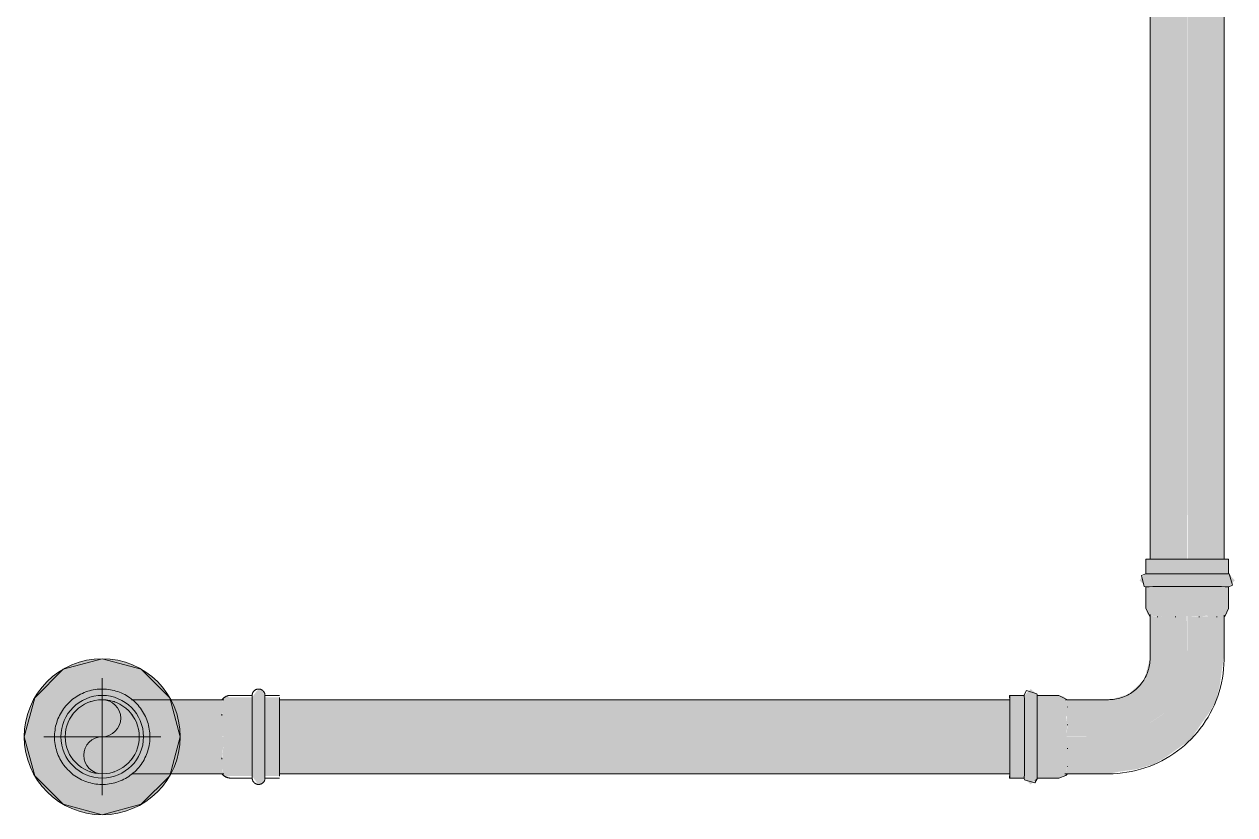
# Model space of a CAD drawing. Header units: inches. Extents: x -3679 to 241, y -496 to 1784.
# Drawn here: x -3222 to -3190.96, y 1093.74 to 1114.01 of the extents above; entities that cross this region are included whole.
import ezdxf

# ---------------------------------------------------------------- set-up
doc = ezdxf.new("R2010")
doc.units = ezdxf.units.IN
doc.header["$MEASUREMENT"] = 0
for name, color, linetype, lineweight in [('A-ANNO-NOTE', 250, 'Continuous', 9), ('P-PIPE', 1, 'Continuous', 9), ('P-PIPE-CNTR', 1, 'Continuous', 9)]:
    doc.layers.add(name, color=color, linetype=linetype, lineweight=lineweight)

# ---------------------------------------------------------------- blocks, each defined once
blk = doc.blocks.new('Victaulic-VicPress316-Elbow 90-45deg Style P568_P571 - Standard-V25-LOWER PARKING')
at = {"layer": 'P-PIPE'}
for points in [[(-3218.941, 1095.743), (-3218.777, 1095.743), (-3218.8, 1095.982), (-3218.87, 1096.213), (-3219.172, 1096.631), (-3219.367, 1096.79), (-3219.672, 1096.913), (-3220, 1096.966), (-3220.341, 1096.908), (-3220.672, 1096.758), (-3220.857, 1096.593), (-3221.13, 1096.213), (-3221.141, 1095.743), (-3221.059, 1095.743), (-3220.857, 1096.365), (-3220.327, 1096.75), (-3219.673, 1096.75), (-3219.143, 1096.365), (-3219.042, 1096.054)], [(-3215.908, 1095.743), (-3215.826, 1095.743), (-3215.838, 1096.79), (-3215.877, 1096.908), (-3215.99, 1096.966), (-3216.044, 1096.908), (-3216.155, 1096.75), (-3216.155, 1095.743), (-3215.99, 1095.743)], [(-3218.941, 1095.743), (-3219.143, 1096.365), (-3219.673, 1096.75), (-3220.327, 1096.75), (-3220.857, 1096.365), (-3221.059, 1095.743), (-3220.95, 1095.743), (-3220.911, 1096.006), (-3220.823, 1096.218), (-3220.672, 1096.415), (-3220.475, 1096.566), (-3220.246, 1096.66), (-3220, 1096.693), (-3219.706, 1096.646), (-3219.688, 1096.633), (-3219.525, 1096.566), (-3219.328, 1096.415), (-3219.162, 1096.181), (-3219.082, 1095.989), (-3219.05, 1095.743)], [(-3218.777, 1095.743), (-3217.985, 1095.743), (-3217.985, 1096.693), (-3219.231, 1096.68), (-3219.143, 1096.593), (-3218.87, 1096.212), (-3218.8, 1095.982), (-3218.785, 1095.834)], [(-3216.929, 1095.743), (-3216.901, 1096.064), (-3216.928, 1096.32), (-3216.907, 1096.474), (-3216.901, 1096.575), (-3216.929, 1096.646), (-3216.905, 1096.693), (-3217.985, 1096.678), (-3217.985, 1095.743), (-3217.571, 1095.743)], [(-3216.711, 1095.743), (-3216.711, 1096.75), (-3216.829, 1096.773), (-3216.89, 1096.724), (-3216.929, 1096.635), (-3216.9, 1096.559), (-3216.929, 1096.281), (-3216.91, 1096.181), (-3216.911, 1095.954), (-3216.929, 1095.743), (-3216.833, 1095.743)], [(-3216.644, 1095.743), (-3216.155, 1095.743), (-3216.155, 1096.75), (-3216.711, 1096.75), (-3216.711, 1095.743)], [(-3215.45, 1095.743), (-3215.45, 1096.75), (-3215.826, 1096.75), (-3215.826, 1095.743), (-3215.503, 1095.743)], [(-3219.224, 1096.279), (-3219.241, 1096.301), (-3219.231, 1096.288)], [(-3220, 1094.519), (-3219.659, 1094.577), (-3219.367, 1094.696), (-3219.143, 1094.892), (-3218.87, 1095.273), (-3218.8, 1095.503), (-3218.777, 1095.743), (-3218.941, 1095.743), (-3219.143, 1095.12), (-3219.673, 1094.736), (-3220.327, 1094.736), (-3220.327, 1094.736), (-3220.857, 1095.12), (-3221.059, 1095.743), (-3221.224, 1095.743), (-3221.2, 1095.503), (-3221.13, 1095.273), (-3220.828, 1094.855), (-3220.633, 1094.696), (-3220.328, 1094.572)], [(-3219.673, 1094.736), (-3219.143, 1095.12), (-3218.941, 1095.743), (-3219.05, 1095.743), (-3219.089, 1095.48), (-3219.177, 1095.268), (-3219.328, 1095.071), (-3219.525, 1094.92), (-3219.754, 1094.825), (-3220, 1094.793), (-3220.294, 1094.839), (-3220.312, 1094.852), (-3220.475, 1094.92), (-3220.672, 1095.071), (-3220.823, 1095.268), (-3220.918, 1095.497), (-3220.95, 1095.743), (-3221.059, 1095.743), (-3220.857, 1095.12), (-3220.327, 1094.736), (-3220, 1094.736)], [(-3219.248, 1094.793), (-3217.985, 1094.807), (-3217.985, 1095.743), (-3218.777, 1095.743), (-3218.806, 1095.485), (-3218.891, 1095.243), (-3219.176, 1094.851), (-3219.236, 1094.802)], [(-3216.905, 1094.793), (-3216.929, 1094.851), (-3216.899, 1094.927), (-3216.906, 1095.014), (-3216.91, 1095.088), (-3216.929, 1095.205), (-3216.913, 1095.304), (-3216.9, 1095.539), (-3216.929, 1095.743), (-3217.985, 1095.743), (-3217.985, 1094.793), (-3216.929, 1094.793)], [(-3216.829, 1094.713), (-3216.711, 1094.736), (-3216.711, 1095.743), (-3216.928, 1095.74), (-3216.897, 1095.464), (-3216.92, 1095.132), (-3216.906, 1095.012), (-3216.903, 1094.896), (-3216.927, 1094.836), (-3216.867, 1094.736), (-3216.841, 1094.72)], [(-3216.711, 1094.736), (-3216.155, 1094.736), (-3216.155, 1095.743), (-3216.711, 1095.743), (-3216.711, 1094.818)], [(-3215.99, 1094.519), (-3215.877, 1094.577), (-3215.826, 1094.736), (-3215.826, 1095.743), (-3216.155, 1095.743), (-3216.155, 1094.736), (-3216.04, 1094.572)], [(-3215.45, 1094.736), (-3215.45, 1095.743), (-3215.826, 1095.743), (-3215.826, 1094.736)]]:
    blk.add_hatch(color=256, dxfattribs=at).paths.add_polyline_path(points, flags=0)
for p, q in [((-3220.048, 1096.692), (-3220.01, 1096.693)), ((-3219.994, 1096.693), (-3219.986, 1096.693)), ((-3216.885, 1096.693), (-3217.985, 1096.693)), ((-3216.155, 1096.802), (-3216.711, 1096.802)), ((-3216.155, 1096.75), (-3216.155, 1095.743)), ((-3215.826, 1096.75), (-3215.826, 1095.743)), ((-3215.45, 1096.802), (-3215.826, 1096.802)), ((-3215.45, 1095.743), (-3215.45, 1096.75)), ((-3216.929, 1096.322), (-3216.929, 1096.284)), ((-3216.155, 1095.743), (-3216.155, 1094.736)), ((-3215.826, 1095.743), (-3215.826, 1094.736)), ((-3215.45, 1094.736), (-3215.45, 1095.743)), ((-3216.929, 1095.202), (-3216.929, 1095.164)), ((-3217.985, 1094.793), (-3216.882, 1094.793)), ((-3216.711, 1094.684), (-3216.155, 1094.684)), ((-3215.826, 1094.684), (-3215.45, 1094.684))]:
    blk.add_line(p, q, dxfattribs=at)
at = {"layer": 'P-PIPE', "flags": 128}
for points in [[(-3218.777, 1095.743), (-3218.777, 1095.792), (-3218.78, 1095.841), (-3218.785, 1095.889), (-3218.792, 1095.938), (-3218.801, 1095.986), (-3218.812, 1096.034), (-3218.824, 1096.081), (-3218.839, 1096.128), (-3218.855, 1096.174), (-3218.873, 1096.219), (-3218.893, 1096.264), (-3218.915, 1096.308), (-3218.938, 1096.351), (-3218.963, 1096.393), (-3218.99, 1096.434), (-3219.019, 1096.473), (-3219.049, 1096.512), (-3219.08, 1096.55), (-3219.113, 1096.586), (-3219.148, 1096.621), (-3219.183, 1096.654), (-3219.22, 1096.686), (-3219.259, 1096.716), (-3219.298, 1096.745), (-3219.339, 1096.772), (-3219.381, 1096.798), (-3219.423, 1096.822), (-3219.467, 1096.844), (-3219.511, 1096.865), (-3219.557, 1096.883), (-3219.603, 1096.9), (-3219.649, 1096.915), (-3219.696, 1096.928), (-3219.744, 1096.939), (-3219.792, 1096.949), (-3219.84, 1096.956), (-3219.889, 1096.961), (-3219.938, 1096.965), (-3219.987, 1096.966), (-3220.036, 1096.966), (-3220.085, 1096.963), (-3220.133, 1096.959), (-3220.182, 1096.953), (-3220.23, 1096.944), (-3220.278, 1096.934), (-3220.325, 1096.922), (-3220.372, 1096.908), (-3220.419, 1096.892), (-3220.464, 1096.875), (-3220.509, 1096.855), (-3220.553, 1096.834), (-3220.596, 1096.811), (-3220.639, 1096.786), (-3220.68, 1096.76), (-3220.72, 1096.732), (-3220.759, 1096.702), (-3220.797, 1096.671), (-3220.833, 1096.639), (-3220.868, 1096.605), (-3220.902, 1096.569), (-3220.935, 1096.533), (-3220.965, 1096.495), (-3220.995, 1096.455), (-3221.022, 1096.415), (-3221.048, 1096.374), (-3221.073, 1096.331), (-3221.095, 1096.288), (-3221.116, 1096.244), (-3221.135, 1096.198), (-3221.153, 1096.153), (-3221.168, 1096.106), (-3221.182, 1096.059), (-3221.194, 1096.012), (-3221.203, 1095.964), (-3221.211, 1095.915), (-3221.217, 1095.867), (-3221.221, 1095.818), (-3221.223, 1095.769), (-3221.224, 1095.743)], [(-3216.155, 1096.802), (-3216.154, 1096.808), (-3216.154, 1096.815), (-3216.153, 1096.822), (-3216.152, 1096.828), (-3216.151, 1096.835), (-3216.15, 1096.841), (-3216.148, 1096.847), (-3216.146, 1096.854), (-3216.144, 1096.86), (-3216.142, 1096.866), (-3216.139, 1096.872), (-3216.136, 1096.878), (-3216.133, 1096.884), (-3216.129, 1096.889), (-3216.126, 1096.895), (-3216.122, 1096.9), (-3216.118, 1096.905), (-3216.114, 1096.91), (-3216.109, 1096.915), (-3216.105, 1096.92), (-3216.1, 1096.924), (-3216.095, 1096.929), (-3216.09, 1096.933), (-3216.084, 1096.937), (-3216.079, 1096.94), (-3216.073, 1096.944), (-3216.068, 1096.947), (-3216.062, 1096.95), (-3216.056, 1096.953), (-3216.05, 1096.955), (-3216.043, 1096.957), (-3216.037, 1096.959), (-3216.031, 1096.961), (-3216.024, 1096.963), (-3216.018, 1096.964), (-3216.011, 1096.965), (-3216.005, 1096.966), (-3215.998, 1096.966), (-3215.992, 1096.966), (-3215.985, 1096.966), (-3215.979, 1096.966), (-3215.972, 1096.965), (-3215.966, 1096.965), (-3215.959, 1096.963), (-3215.953, 1096.962), (-3215.946, 1096.96), (-3215.94, 1096.959), (-3215.934, 1096.956), (-3215.928, 1096.954), (-3215.922, 1096.951), (-3215.916, 1096.949), (-3215.91, 1096.946), (-3215.904, 1096.942), (-3215.899, 1096.939), (-3215.893, 1096.935), (-3215.888, 1096.931), (-3215.883, 1096.927), (-3215.878, 1096.922), (-3215.873, 1096.918), (-3215.869, 1096.913), (-3215.864, 1096.908), (-3215.86, 1096.903), (-3215.856, 1096.898), (-3215.853, 1096.892), (-3215.849, 1096.887), (-3215.846, 1096.881), (-3215.843, 1096.875), (-3215.84, 1096.869), (-3215.837, 1096.863), (-3215.835, 1096.857), (-3215.833, 1096.851), (-3215.831, 1096.844), (-3215.83, 1096.838), (-3215.828, 1096.832), (-3215.827, 1096.825), (-3215.826, 1096.819), (-3215.826, 1096.812), (-3215.826, 1096.805), (-3215.826, 1096.802)], [(-3219.248, 1096.693), (-3219.206, 1096.693), (-3219.141, 1096.693), (-3219.074, 1096.693), (-3219.005, 1096.693), (-3218.935, 1096.693), (-3218.863, 1096.693), (-3218.79, 1096.693), (-3218.715, 1096.693), (-3218.639, 1096.693), (-3218.563, 1096.693), (-3218.485, 1096.693), (-3218.406, 1096.693), (-3218.327, 1096.693), (-3218.248, 1096.693), (-3218.167, 1096.693), (-3218.087, 1096.693), (-3218.006, 1096.693), (-3217.985, 1096.693)], [(-3216.929, 1096.693), (-3216.922, 1096.701), (-3216.915, 1096.71), (-3216.908, 1096.718), (-3216.9, 1096.726), (-3216.892, 1096.733), (-3216.884, 1096.74), (-3216.875, 1096.747), (-3216.866, 1096.753), (-3216.857, 1096.759), (-3216.848, 1096.765), (-3216.839, 1096.77), (-3216.829, 1096.775), (-3216.819, 1096.78), (-3216.809, 1096.784), (-3216.799, 1096.787), (-3216.788, 1096.791), (-3216.778, 1096.794), (-3216.767, 1096.796), (-3216.756, 1096.798), (-3216.746, 1096.8), (-3216.735, 1096.801), (-3216.724, 1096.802), (-3216.713, 1096.802), (-3216.711, 1096.802)], [(-3216.155, 1096.802), (-3216.155, 1096.801), (-3216.155, 1096.799), (-3216.155, 1096.794), (-3216.155, 1096.788), (-3216.155, 1096.781), (-3216.155, 1096.772), (-3216.155, 1096.761), (-3216.155, 1096.748), (-3216.155, 1096.734), (-3216.155, 1096.718), (-3216.155, 1096.701), (-3216.155, 1096.682), (-3216.155, 1096.662), (-3216.155, 1096.64), (-3216.155, 1096.617), (-3216.155, 1096.592), (-3216.155, 1096.566), (-3216.155, 1096.539), (-3216.155, 1096.51), (-3216.155, 1096.481), (-3216.155, 1096.45), (-3216.155, 1096.418), (-3216.155, 1096.384), (-3216.155, 1096.35), (-3216.155, 1096.315), (-3216.155, 1096.279), (-3216.155, 1096.242), (-3216.155, 1096.204), (-3216.155, 1096.166), (-3216.155, 1096.127), (-3216.155, 1096.087), (-3216.155, 1096.047), (-3216.155, 1096.006), (-3216.155, 1095.964), (-3216.155, 1095.923), (-3216.155, 1095.881), (-3216.155, 1095.839), (-3216.155, 1095.797), (-3216.155, 1095.754), (-3216.155, 1095.743)], [(-3216.155, 1096.744), (-3216.155, 1096.757), (-3216.155, 1096.769), (-3216.155, 1096.778), (-3216.155, 1096.786), (-3216.155, 1096.793), (-3216.155, 1096.798), (-3216.155, 1096.801), (-3216.155, 1096.802), (-3216.155, 1096.802)], [(-3215.826, 1095.743), (-3215.826, 1095.785), (-3215.826, 1095.828), (-3215.826, 1095.87), (-3215.826, 1095.912), (-3215.826, 1095.953), (-3215.826, 1095.995), (-3215.826, 1096.036), (-3215.826, 1096.076), (-3215.826, 1096.116), (-3215.826, 1096.155), (-3215.826, 1096.194), (-3215.826, 1096.232), (-3215.826, 1096.269), (-3215.826, 1096.305), (-3215.826, 1096.341), (-3215.826, 1096.375), (-3215.826, 1096.409), (-3215.826, 1096.441), (-3215.826, 1096.472), (-3215.826, 1096.503), (-3215.826, 1096.531), (-3215.826, 1096.559), (-3215.826, 1096.585), (-3215.826, 1096.61), (-3215.826, 1096.634), (-3215.826, 1096.656), (-3215.826, 1096.677), (-3215.826, 1096.696), (-3215.826, 1096.714), (-3215.826, 1096.73), (-3215.826, 1096.744), (-3215.826, 1096.757), (-3215.826, 1096.769), (-3215.826, 1096.778), (-3215.826, 1096.786), (-3215.826, 1096.793), (-3215.826, 1096.798), (-3215.826, 1096.801), (-3215.826, 1096.802), (-3215.826, 1096.802)], [(-3215.826, 1096.802), (-3215.826, 1096.801), (-3215.826, 1096.799), (-3215.826, 1096.794), (-3215.826, 1096.788), (-3215.826, 1096.781), (-3215.826, 1096.772), (-3215.826, 1096.761), (-3215.826, 1096.748)], [(-3221.224, 1095.743), (-3221.223, 1095.694), (-3221.22, 1095.645), (-3221.215, 1095.596), (-3221.208, 1095.548), (-3221.199, 1095.5), (-3221.188, 1095.452), (-3221.176, 1095.405), (-3221.161, 1095.358), (-3221.145, 1095.312), (-3221.127, 1095.266), (-3221.107, 1095.222), (-3221.085, 1095.178), (-3221.062, 1095.135), (-3221.037, 1095.093), (-3221.01, 1095.052), (-3220.981, 1095.012), (-3220.951, 1094.973), (-3220.92, 1094.936), (-3220.887, 1094.9), (-3220.852, 1094.865), (-3220.817, 1094.832), (-3220.78, 1094.8), (-3220.741, 1094.769), (-3220.702, 1094.741), (-3220.661, 1094.713), (-3220.619, 1094.688), (-3220.577, 1094.664), (-3220.533, 1094.642), (-3220.489, 1094.621), (-3220.443, 1094.602), (-3220.397, 1094.586), (-3220.351, 1094.571), (-3220.304, 1094.558), (-3220.256, 1094.546), (-3220.208, 1094.537), (-3220.16, 1094.53), (-3220.111, 1094.524), (-3220.062, 1094.521), (-3220.013, 1094.519), (-3219.964, 1094.52), (-3219.915, 1094.522), (-3219.867, 1094.527), (-3219.818, 1094.533), (-3219.77, 1094.541), (-3219.722, 1094.551), (-3219.675, 1094.563), (-3219.628, 1094.577), (-3219.581, 1094.593), (-3219.536, 1094.611), (-3219.491, 1094.63), (-3219.447, 1094.652), (-3219.404, 1094.675), (-3219.361, 1094.699), (-3219.32, 1094.726), (-3219.28, 1094.754), (-3219.241, 1094.783), (-3219.203, 1094.814), (-3219.167, 1094.847), (-3219.132, 1094.881), (-3219.098, 1094.916), (-3219.065, 1094.953), (-3219.035, 1094.991), (-3219.005, 1095.03), (-3218.978, 1095.071), (-3218.952, 1095.112), (-3218.927, 1095.155), (-3218.905, 1095.198), (-3218.884, 1095.242), (-3218.865, 1095.287), (-3218.847, 1095.333), (-3218.832, 1095.379), (-3218.818, 1095.426), (-3218.806, 1095.474), (-3218.797, 1095.522), (-3218.789, 1095.57), (-3218.783, 1095.619), (-3218.779, 1095.668), (-3218.777, 1095.716), (-3218.777, 1095.743)], [(-3216.155, 1095.743), (-3216.155, 1095.701), (-3216.155, 1095.658), (-3216.155, 1095.616), (-3216.155, 1095.574), (-3216.155, 1095.532), (-3216.155, 1095.491), (-3216.155, 1095.45), (-3216.155, 1095.41), (-3216.155, 1095.37), (-3216.155, 1095.33), (-3216.155, 1095.292), (-3216.155, 1095.254), (-3216.155, 1095.217), (-3216.155, 1095.18), (-3216.155, 1095.145), (-3216.155, 1095.11), (-3216.155, 1095.077), (-3216.155, 1095.045), (-3216.155, 1095.013), (-3216.155, 1094.983), (-3216.155, 1094.954), (-3216.155, 1094.927), (-3216.155, 1094.9), (-3216.155, 1094.875), (-3216.155, 1094.852), (-3216.155, 1094.83), (-3216.155, 1094.809), (-3216.155, 1094.79), (-3216.155, 1094.772), (-3216.155, 1094.756), (-3216.155, 1094.741), (-3216.155, 1094.728), (-3216.155, 1094.717), (-3216.155, 1094.707), (-3216.155, 1094.699), (-3216.155, 1094.693), (-3216.155, 1094.688), (-3216.155, 1094.685), (-3216.155, 1094.684), (-3216.155, 1094.684)], [(-3215.826, 1094.684), (-3215.826, 1094.685), (-3215.826, 1094.687), (-3215.826, 1094.692), (-3215.826, 1094.697), (-3215.826, 1094.705), (-3215.826, 1094.714), (-3215.826, 1094.725), (-3215.826, 1094.738), (-3215.826, 1094.752), (-3215.826, 1094.767), (-3215.826, 1094.785), (-3215.826, 1094.804), (-3215.826, 1094.824), (-3215.826, 1094.846), (-3215.826, 1094.869), (-3215.826, 1094.893), (-3215.826, 1094.919), (-3215.826, 1094.947), (-3215.826, 1094.975), (-3215.826, 1095.005), (-3215.826, 1095.036), (-3215.826, 1095.068), (-3215.826, 1095.101), (-3215.826, 1095.136), (-3215.826, 1095.171), (-3215.826, 1095.207), (-3215.826, 1095.244), (-3215.826, 1095.282), (-3215.826, 1095.32), (-3215.826, 1095.359), (-3215.826, 1095.399), (-3215.826, 1095.439), (-3215.826, 1095.48), (-3215.826, 1095.521), (-3215.826, 1095.563), (-3215.826, 1095.605), (-3215.826, 1095.647), (-3215.826, 1095.689), (-3215.826, 1095.731), (-3215.826, 1095.743)], [(-3219.997, 1094.793), (-3220, 1094.793), (-3220, 1094.793)], [(-3217.985, 1094.793), (-3218.065, 1094.793), (-3218.146, 1094.793), (-3218.226, 1094.793), (-3218.306, 1094.793), (-3218.385, 1094.793), (-3218.464, 1094.793), (-3218.542, 1094.793), (-3218.619, 1094.793), (-3218.695, 1094.793), (-3218.77, 1094.793), (-3218.843, 1094.793), (-3218.915, 1094.793), (-3218.986, 1094.793), (-3219.055, 1094.793), (-3219.123, 1094.793), (-3219.188, 1094.793), (-3219.248, 1094.793)], [(-3216.711, 1094.684), (-3216.722, 1094.684), (-3216.733, 1094.685), (-3216.744, 1094.686), (-3216.754, 1094.687), (-3216.765, 1094.689), (-3216.776, 1094.692), (-3216.786, 1094.695), (-3216.797, 1094.698), (-3216.807, 1094.701), (-3216.817, 1094.705), (-3216.827, 1094.71), (-3216.837, 1094.715), (-3216.846, 1094.72), (-3216.856, 1094.726), (-3216.865, 1094.731), (-3216.874, 1094.738), (-3216.882, 1094.745), (-3216.891, 1094.752), (-3216.899, 1094.759), (-3216.906, 1094.767), (-3216.914, 1094.775), (-3216.921, 1094.783), (-3216.928, 1094.791), (-3216.929, 1094.793)], [(-3216.155, 1094.684), (-3216.155, 1094.685), (-3216.155, 1094.687), (-3216.155, 1094.692), (-3216.155, 1094.697), (-3216.155, 1094.705), (-3216.155, 1094.714), (-3216.155, 1094.725), (-3216.155, 1094.738)], [(-3215.826, 1094.684), (-3215.826, 1094.677), (-3215.826, 1094.671), (-3215.827, 1094.664), (-3215.828, 1094.658), (-3215.829, 1094.651), (-3215.83, 1094.645), (-3215.832, 1094.638), (-3215.834, 1094.632), (-3215.836, 1094.626), (-3215.838, 1094.62), (-3215.841, 1094.614), (-3215.844, 1094.608), (-3215.847, 1094.602), (-3215.851, 1094.597), (-3215.854, 1094.591), (-3215.858, 1094.586), (-3215.862, 1094.58), (-3215.866, 1094.575), (-3215.871, 1094.571), (-3215.875, 1094.566), (-3215.88, 1094.561), (-3215.885, 1094.557), (-3215.89, 1094.553), (-3215.896, 1094.549), (-3215.901, 1094.545), (-3215.907, 1094.542), (-3215.912, 1094.539), (-3215.918, 1094.536), (-3215.924, 1094.533), (-3215.93, 1094.531), (-3215.937, 1094.528), (-3215.943, 1094.526), (-3215.949, 1094.525), (-3215.956, 1094.523), (-3215.962, 1094.522), (-3215.969, 1094.521), (-3215.975, 1094.52), (-3215.982, 1094.52), (-3215.988, 1094.519), (-3215.995, 1094.519), (-3216.001, 1094.52), (-3216.008, 1094.52), (-3216.014, 1094.521), (-3216.021, 1094.522), (-3216.027, 1094.524), (-3216.034, 1094.525), (-3216.04, 1094.527), (-3216.046, 1094.529), (-3216.052, 1094.532), (-3216.058, 1094.534), (-3216.064, 1094.537), (-3216.07, 1094.54), (-3216.076, 1094.544), (-3216.081, 1094.547), (-3216.087, 1094.551), (-3216.092, 1094.555), (-3216.097, 1094.559), (-3216.102, 1094.563), (-3216.107, 1094.568), (-3216.111, 1094.573), (-3216.116, 1094.578), (-3216.12, 1094.583), (-3216.124, 1094.588), (-3216.127, 1094.594), (-3216.131, 1094.599), (-3216.134, 1094.605), (-3216.137, 1094.611), (-3216.14, 1094.617), (-3216.143, 1094.623), (-3216.145, 1094.629), (-3216.147, 1094.635), (-3216.149, 1094.641), (-3216.15, 1094.648), (-3216.152, 1094.654), (-3216.153, 1094.661), (-3216.154, 1094.667), (-3216.154, 1094.674), (-3216.154, 1094.68), (-3216.155, 1094.684)], [(-3215.826, 1094.741), (-3215.826, 1094.728), (-3215.826, 1094.717), (-3215.826, 1094.707), (-3215.826, 1094.699), (-3215.826, 1094.693), (-3215.826, 1094.688), (-3215.826, 1094.685), (-3215.826, 1094.684), (-3215.826, 1094.684)]]:
    blk.add_lwpolyline(points, dxfattribs=at)
at = {"layer": 'P-PIPE'}
for radius, start, end in [(1.059, 0, 179.9998), (0.95, 107.9998, 109.3677), (0.95, 70.6318, 71.9998), (0.95, 142.3142, 145.4341), (0.95, 34.5656, 37.6855), (1.059, 180, 359.9998), (0.95, 214.5679, 217.6828), (0.95, 322.3168, 325.4318), (0.95, 250.6368, 251.9998), (0.95, 287.9998, 289.3628)]:
    blk.add_arc((-3220, 1095.743), radius, start, end, dxfattribs=at)
blk = doc.blocks.new('Victaulic-VicPress316-Elbow 90-45deg Style P568_P571 - Standard-1231434-LOWER PARKING')
at = {"layer": 'P-PIPE'}
h = blk.add_hatch(color=256, dxfattribs=at)
h.paths.add_polyline_path([(-3191.12, 1099.917), (-3191.12, 1100.293), (-3191.847, 1100.297), (-3191.847, 1099.921), (-3191.189, 1099.918)], flags=0)
h.paths.add_polyline_path([(-3193.238, 1099.917), (-3192.174, 1099.921), (-3192.174, 1100.297), (-3193.238, 1100.293), (-3193.238, 1099.919)], flags=0)
h.paths.add_polyline_path([(-3191.847, 1099.921), (-3191.847, 1100.297), (-3192.174, 1100.297), (-3192.174, 1099.921), (-3191.999, 1099.921)], flags=0)
for points in [[(-3193.238, 1099.588), (-3191.846, 1099.592), (-3191.116, 1099.591), (-3191.064, 1099.626), (-3190.978, 1099.73), (-3190.956, 1099.753), (-3191.12, 1099.917), (-3192.502, 1099.921), (-3193.238, 1099.917), (-3193.291, 1099.882), (-3193.378, 1099.778), (-3193.403, 1099.753), (-3193.291, 1099.641)], [(-3191.038, 1099.835), (-3191.068, 1099.879), (-3191.12, 1099.917), (-3191.047, 1099.844)], [(-3191.12, 1099.032), (-3191.12, 1099.588), (-3192.502, 1099.592), (-3193.238, 1099.588), (-3193.238, 1099.032), (-3191.847, 1099.036), (-3191.158, 1099.032)], [(-3191.229, 1098.814), (-3191.211, 1098.851), (-3191.189, 1098.862), (-3191.149, 1098.91), (-3191.12, 1099.032), (-3192.502, 1099.036), (-3193.238, 1099.032), (-3193.213, 1098.961), (-3193.209, 1098.91), (-3193.128, 1098.816), (-3193.094, 1098.849), (-3192.923, 1098.817), (-3192.824, 1098.841), (-3192.514, 1098.824), (-3192.457, 1098.818), (-3192.334, 1098.831), (-3192.103, 1098.837), (-3191.799, 1098.831), (-3191.691, 1098.846), (-3191.402, 1098.816), (-3191.285, 1098.841), (-3191.23, 1098.815)], [(-3193.129, 1097.758), (-3192.786, 1097.761), (-3192.175, 1097.762), (-3192.187, 1098.841), (-3192.542, 1098.831), (-3192.66, 1098.847), (-3192.767, 1098.84), (-3192.877, 1098.831), (-3192.952, 1098.816), (-3193.1, 1098.846), (-3193.129, 1098.814), (-3193.129, 1097.759)], [(-3191.229, 1097.758), (-3191.238, 1098.82), (-3191.291, 1098.843), (-3191.453, 1098.823), (-3191.509, 1098.837), (-3191.799, 1098.831), (-3191.896, 1098.818), (-3192.026, 1098.832), (-3192.175, 1098.842), (-3192.174, 1097.762), (-3191.23, 1097.758)], [(-3194.19, 1095.747), (-3193.419, 1095.9), (-3192.763, 1096.34), (-3192.328, 1096.991), (-3192.175, 1097.762), (-3193.129, 1097.758), (-3193.272, 1097.225), (-3193.665, 1096.835), (-3194.194, 1096.679), (-3194.19, 1095.899)], [(-3194.194, 1094.793), (-3193.924, 1094.847), (-3193.469, 1094.912), (-3193.023, 1095.041), (-3192.722, 1095.222), (-3192.177, 1095.608), (-3192.089, 1095.675), (-3191.74, 1096.181), (-3191.625, 1096.34), (-3191.455, 1096.623), (-3191.346, 1097.034), (-3191.243, 1097.759), (-3192.175, 1097.762), (-3192.328, 1096.991), (-3192.765, 1096.337), (-3193.419, 1095.9), (-3194.19, 1095.747), (-3194.194, 1094.808)], [(-3196.189, 1094.519), (-3196.025, 1094.684), (-3196.02, 1095.747), (-3196.025, 1096.802), (-3196.06, 1096.858), (-3196.167, 1096.944), (-3196.189, 1096.966), (-3196.354, 1096.802), (-3196.349, 1095.53), (-3196.351, 1094.68), (-3196.315, 1094.631), (-3196.214, 1094.544)], [(-3196.354, 1094.684), (-3196.349, 1095.922), (-3196.354, 1096.802), (-3196.729, 1096.802), (-3196.724, 1095.747), (-3196.729, 1094.684), (-3196.52, 1094.684)], [(-3195.468, 1094.684), (-3195.298, 1094.753), (-3195.253, 1094.794), (-3195.283, 1094.828), (-3195.247, 1094.997), (-3195.271, 1095.098), (-3195.253, 1095.408), (-3195.246, 1095.465), (-3195.259, 1095.582), (-3195.265, 1095.819), (-3195.259, 1096.122), (-3195.276, 1096.231), (-3195.248, 1096.52), (-3195.275, 1096.637), (-3195.274, 1096.705), (-3195.298, 1096.733), (-3195.346, 1096.773), (-3195.468, 1096.802), (-3195.463, 1095.539), (-3195.468, 1094.709)], [(-3195.27, 1095.747), (-3194.19, 1095.747), (-3194.194, 1096.693), (-3195.256, 1096.684), (-3195.276, 1096.631), (-3195.254, 1096.468), (-3195.267, 1096.413), (-3195.259, 1096.122), (-3195.247, 1096.025), (-3195.26, 1095.895), (-3195.269, 1095.759)], [(-3195.249, 1094.793), (-3194.194, 1094.805), (-3194.191, 1095.135), (-3194.19, 1095.747), (-3195.269, 1095.735), (-3195.253, 1095.408), (-3195.276, 1095.262), (-3195.269, 1095.203), (-3195.269, 1095.07), (-3195.248, 1094.97), (-3195.281, 1094.823), (-3195.25, 1094.793)], [(-3196.107, 1094.602), (-3196.063, 1094.628), (-3196.025, 1094.684), (-3196.096, 1094.612)], [(-3193.948, 1094.842), (-3193.458, 1094.913), (-3193.485, 1094.91), (-3193.924, 1094.847)]]:
    blk.add_hatch(color=256, dxfattribs=at).paths.add_polyline_path(points, flags=0)
h = blk.add_hatch(color=256, dxfattribs=at)
h.paths.add_polyline_path([(-3195.468, 1094.684), (-3195.463, 1095.747), (-3196.02, 1095.747), (-3196.022, 1094.684)], flags=0)
h.paths.add_polyline_path([(-3195.465, 1096.602), (-3195.468, 1096.802), (-3196.025, 1096.802), (-3196.022, 1096.602), (-3195.467, 1096.602)], flags=0)
h.paths.add_polyline_path([(-3195.463, 1095.747), (-3195.465, 1096.602), (-3196.022, 1096.602), (-3196.02, 1095.747)], flags=0)
for p, q in [((-3193.238, 1100.293), (-3193.238, 1099.917)), ((-3191.12, 1099.917), (-3191.12, 1100.293)), ((-3193.238, 1099.588), (-3193.238, 1099.032)), ((-3191.12, 1099.032), (-3191.12, 1099.588)), ((-3193.238, 1099.032), (-3193.129, 1098.814)), ((-3191.12, 1099.032), (-3191.214, 1098.826)), ((-3193.129, 1098.88), (-3193.129, 1097.758)), ((-3191.229, 1097.758), (-3191.229, 1098.864)), ((-3191.214, 1098.826), (-3191.229, 1098.814)), ((-3196.354, 1096.802), (-3196.729, 1096.802)), ((-3195.468, 1096.802), (-3196.025, 1096.802)), ((-3195.468, 1096.802), (-3195.25, 1096.693)), ((-3194.194, 1096.693), (-3195.297, 1096.693)), ((-3196.729, 1094.684), (-3196.354, 1094.684)), ((-3196.025, 1094.684), (-3195.468, 1094.684)), ((-3195.468, 1094.684), (-3195.289, 1094.751)), ((-3195.314, 1094.793), (-3194.194, 1094.793)), ((-3195.289, 1094.751), (-3195.25, 1094.793))]:
    blk.add_line(p, q, dxfattribs=at)
at = {"layer": 'P-PIPE', "flags": 128}
for points in [[(-3191.012, 1099.629), (-3191.102, 1099.916), (-3191.114, 1099.917), (-3191.121, 1099.918), (-3191.129, 1099.918), (-3191.137, 1099.918), (-3191.147, 1099.918), (-3191.158, 1099.918), (-3191.17, 1099.919), (-3191.185, 1099.919), (-3191.2, 1099.919), (-3191.218, 1099.919), (-3191.236, 1099.919), (-3191.257, 1099.919), (-3191.278, 1099.92), (-3191.301, 1099.92), (-3191.326, 1099.92), (-3191.352, 1099.92), (-3191.379, 1099.92), (-3191.407, 1099.92), (-3191.437, 1099.92), (-3191.468, 1099.921), (-3191.5, 1099.921), (-3191.533, 1099.921), (-3191.567, 1099.921), (-3191.602, 1099.921), (-3191.638, 1099.921), (-3191.675, 1099.921), (-3191.713, 1099.921), (-3191.751, 1099.921), (-3191.791, 1099.921), (-3191.83, 1099.921), (-3191.871, 1099.922), (-3191.911, 1099.922), (-3191.953, 1099.922), (-3191.994, 1099.922), (-3192.036, 1099.922), (-3192.078, 1099.922), (-3192.12, 1099.922), (-3192.163, 1099.922), (-3192.205, 1099.922), (-3192.248, 1099.922), (-3192.29, 1099.922), (-3192.332, 1099.922), (-3192.374, 1099.922), (-3192.415, 1099.922), (-3192.456, 1099.922), (-3192.497, 1099.921), (-3192.537, 1099.921), (-3192.577, 1099.921), (-3192.616, 1099.921), (-3192.654, 1099.921), (-3192.691, 1099.921), (-3192.728, 1099.921), (-3192.764, 1099.921), (-3192.799, 1099.921), (-3192.833, 1099.921), (-3192.866, 1099.921), (-3192.897, 1099.921), (-3192.928, 1099.92), (-3192.957, 1099.92), (-3192.986, 1099.92), (-3193.013, 1099.92), (-3193.038, 1099.92), (-3193.062, 1099.92), (-3193.085, 1099.92), (-3193.107, 1099.919), (-3193.127, 1099.919), (-3193.145, 1099.919), (-3193.162, 1099.919), (-3193.177, 1099.919), (-3193.191, 1099.919), (-3193.203, 1099.918), (-3193.214, 1099.918), (-3193.224, 1099.918), (-3193.232, 1099.918), (-3193.239, 1099.918), (-3193.246, 1099.917), (-3193.264, 1099.915), (-3193.346, 1099.877)], [(-3193.194, 1099.587), (-3193.206, 1099.587), (-3193.217, 1099.587), (-3193.226, 1099.588), (-3193.233, 1099.588), (-3193.24, 1099.588), (-3193.249, 1099.588), (-3193.278, 1099.593), (-3193.346, 1099.877)], [(-3191.012, 1099.629), (-3191.106, 1099.589), (-3191.116, 1099.588), (-3191.123, 1099.588), (-3191.131, 1099.588), (-3191.139, 1099.587), (-3191.149, 1099.587), (-3191.161, 1099.587)], [(-3193.129, 1097.758), (-3193.13, 1097.715), (-3193.133, 1097.673), (-3193.137, 1097.631), (-3193.143, 1097.588), (-3193.15, 1097.546), (-3193.16, 1097.505), (-3193.171, 1097.464), (-3193.183, 1097.423), (-3193.198, 1097.383), (-3193.213, 1097.343), (-3193.231, 1097.304), (-3193.25, 1097.266), (-3193.27, 1097.229), (-3193.292, 1097.192), (-3193.315, 1097.157), (-3193.34, 1097.122), (-3193.366, 1097.088), (-3193.394, 1097.056), (-3193.422, 1097.024), (-3193.452, 1096.994), (-3193.483, 1096.965), (-3193.495, 1096.955)], [(-3192.247, 1095.522), (-3192.159, 1095.602), (-3192.075, 1095.685), (-3191.993, 1095.771), (-3191.916, 1095.861), (-3191.842, 1095.953), (-3191.771, 1096.049), (-3191.705, 1096.147), (-3191.642, 1096.248), (-3191.584, 1096.351), (-3191.53, 1096.457), (-3191.48, 1096.564), (-3191.435, 1096.674), (-3191.393, 1096.785), (-3191.357, 1096.898), (-3191.325, 1097.012), (-3191.297, 1097.128), (-3191.274, 1097.244), (-3191.256, 1097.361), (-3191.242, 1097.479), (-3191.234, 1097.597), (-3191.23, 1097.716), (-3191.229, 1097.758)], [(-3196.297, 1096.926), (-3196.353, 1096.819), (-3196.354, 1096.807), (-3196.354, 1096.8), (-3196.354, 1096.792), (-3196.355, 1096.784), (-3196.355, 1096.774), (-3196.355, 1096.762)], [(-3196.081, 1094.56), (-3196.025, 1094.667), (-3196.025, 1094.678), (-3196.024, 1094.686), (-3196.024, 1094.693), (-3196.024, 1094.702), (-3196.023, 1094.712), (-3196.023, 1094.724), (-3196.023, 1094.737), (-3196.023, 1094.751), (-3196.023, 1094.767), (-3196.023, 1094.785), (-3196.022, 1094.804), (-3196.022, 1094.825), (-3196.022, 1094.847), (-3196.022, 1094.87), (-3196.022, 1094.895), (-3196.021, 1094.921), (-3196.021, 1094.949), (-3196.021, 1094.977), (-3196.021, 1095.007), (-3196.021, 1095.039), (-3196.021, 1095.071), (-3196.021, 1095.104), (-3196.021, 1095.139), (-3196.02, 1095.174), (-3196.02, 1095.21), (-3196.02, 1095.247), (-3196.02, 1095.285), (-3196.02, 1095.324), (-3196.02, 1095.363), (-3196.02, 1095.403), (-3196.02, 1095.443), (-3196.02, 1095.484), (-3196.02, 1095.525), (-3196.02, 1095.567), (-3196.02, 1095.609), (-3196.02, 1095.651), (-3196.02, 1095.693), (-3196.02, 1095.736), (-3196.02, 1095.778), (-3196.02, 1095.821), (-3196.02, 1095.863), (-3196.02, 1095.905), (-3196.02, 1095.946), (-3196.02, 1095.988), (-3196.02, 1096.029), (-3196.02, 1096.07), (-3196.02, 1096.11), (-3196.02, 1096.149), (-3196.02, 1096.188), (-3196.02, 1096.226), (-3196.02, 1096.263), (-3196.02, 1096.3), (-3196.02, 1096.336), (-3196.021, 1096.37), (-3196.021, 1096.404), (-3196.021, 1096.437), (-3196.021, 1096.468), (-3196.021, 1096.498), (-3196.021, 1096.528), (-3196.021, 1096.555), (-3196.022, 1096.582), (-3196.022, 1096.607), (-3196.022, 1096.631), (-3196.022, 1096.654), (-3196.022, 1096.675), (-3196.022, 1096.695), (-3196.023, 1096.713), (-3196.023, 1096.729), (-3196.023, 1096.744), (-3196.023, 1096.758), (-3196.023, 1096.77), (-3196.024, 1096.78), (-3196.024, 1096.79), (-3196.024, 1096.798), (-3196.024, 1096.805), (-3196.025, 1096.814), (-3196.03, 1096.845), (-3196.297, 1096.926)], [(-3193.495, 1096.955), (-3193.528, 1096.927), (-3193.561, 1096.901), (-3193.596, 1096.877), (-3193.632, 1096.854), (-3193.668, 1096.832), (-3193.706, 1096.811), (-3193.744, 1096.793), (-3193.783, 1096.775), (-3193.823, 1096.76), (-3193.863, 1096.746), (-3193.904, 1096.733), (-3193.945, 1096.722), (-3193.986, 1096.713), (-3194.028, 1096.706), (-3194.071, 1096.7), (-3194.113, 1096.696), (-3194.156, 1096.694), (-3194.194, 1096.693)], [(-3194.194, 1094.793), (-3194.076, 1094.795), (-3193.957, 1094.802), (-3193.839, 1094.814), (-3193.722, 1094.831), (-3193.605, 1094.852), (-3193.49, 1094.878), (-3193.375, 1094.908), (-3193.262, 1094.943), (-3193.15, 1094.983), (-3193.04, 1095.027), (-3192.931, 1095.075), (-3192.825, 1095.128), (-3192.721, 1095.185), (-3192.619, 1095.246), (-3192.52, 1095.311), (-3192.424, 1095.38), (-3192.33, 1095.452), (-3192.247, 1095.522)], [(-3196.355, 1094.728), (-3196.355, 1094.716), (-3196.355, 1094.705), (-3196.355, 1094.696), (-3196.354, 1094.688), (-3196.354, 1094.681), (-3196.353, 1094.672), (-3196.348, 1094.64), (-3196.081, 1094.56)]]:
    blk.add_lwpolyline(points, dxfattribs=at)
at = {"layer": 'P-PIPE'}
for centre, major_axis, ratio, start_param, end_param in [((-3192.179, 1100.293), (1.059, 0), 0.004167, 0, 3.136809), ((-3192.179, 1099.917), (1.059, 0), 0.004167, 0, 3.136809), ((-3192.179, 1099.588), (1.059, 0), 0.004167, 0, 3.136809), ((-3192.179, 1098.814), (0.95, 0), 0.004167, 2.48164, 2.50849), ((-3192.179, 1098.814), (0.95, 0), 0.004167, 1.880172, 1.900905), ((-3192.179, 1098.814), (0.95, 0), 0.004167, 1.231119, 1.251853), ((-3192.179, 1098.814), (0.95, 0), 0.004167, 0.623534, 0.650384), ((-3196.729, 1095.743), (0, 1.059), 0.004784, 0.004167, 0.338476), ((-3196.729, 1095.743), (0, 1.059), 0.004784, 3.145759, 6.283185), ((-3196.354, 1095.743), (0, 1.059), 0.004784, 3.145759, 6.283185), ((-3196.025, 1095.743), (0, 1.059), 0.004784, 3.145759, 6.283185), ((-3195.25, 1095.743), (0, 0.95), 0.004784, 6.276806, 6.283185), ((-3195.25, 1095.743), (0, 0.95), 0.004784, 5.632184, 5.659033), ((-3195.25, 1095.743), (0, 0.95), 0.004784, 5.030715, 5.051448), ((-3195.25, 1095.743), (0, 0.95), 0.004784, 4.381663, 4.402396), ((-3195.25, 1095.743), (0, 0.95), 0.004784, 3.774078, 3.800927), ((-3196.729, 1095.743), (0, 1.059), 0.004784, 2.800858, 3.141593)]:
    blk.add_ellipse(centre, major_axis=major_axis, ratio=ratio, start_param=start_param, end_param=end_param, dxfattribs=at)

msp = doc.modelspace()

# ---------------------------------------------------------------- hatches: boundary and pattern name
at = {"layer": 'A-ANNO-NOTE'}
h = msp.add_hatch(color=256, dxfattribs=at)
edge = h.paths.add_edge_path(flags=0)
edge.add_arc((-3220, 1095.743), 2, 0, 360)
msp.add_hatch(color=256, dxfattribs=at).paths.add_polyline_path([(-3220, 1093.743), (-3219, 1094.011), (-3218.268, 1094.743), (-3218, 1095.743), (-3218.268, 1096.743), (-3219, 1097.475), (-3220, 1097.743), (-3221, 1097.475), (-3221.732, 1096.743), (-3222, 1095.743), (-3221.732, 1094.743), (-3221, 1094.011)], flags=0)
at = {"layer": 'P-PIPE'}
for points in [[(-3193.129, 1100.294), (-3192.179, 1100.297), (-3192.18, 1127.58), (-3193.13, 1127.576), (-3193.129, 1100.294)], [(-3191.229, 1100.294), (-3191.23, 1127.576), (-3191.705, 1127.579), (-3192.18, 1127.58), (-3192.168, 1100.297), (-3191.257, 1100.295)], [(-3220, 1094.793), (-3219.754, 1094.825), (-3219.525, 1094.92), (-3219.328, 1095.071), (-3219.177, 1095.268), (-3219.082, 1095.497), (-3219.05, 1095.743), (-3219.082, 1095.989), (-3219.177, 1096.218), (-3219.328, 1096.415), (-3219.525, 1096.566), (-3219.754, 1096.66), (-3220, 1096.693), (-3220.246, 1096.66), (-3220.475, 1096.566), (-3220.672, 1096.415), (-3220.838, 1096.181), (-3220.918, 1095.989), (-3220.95, 1095.743), (-3220.918, 1095.497), (-3220.823, 1095.268), (-3220.672, 1095.071), (-3220.475, 1094.92), (-3220.246, 1094.825)], [(-3196.724, 1095.743), (-3196.731, 1096.693), (-3215.45, 1096.691), (-3215.45, 1095.743), (-3200.73, 1095.743)], [(-3197.946, 1094.793), (-3196.728, 1094.794), (-3196.724, 1095.743), (-3215.45, 1095.743), (-3215.45, 1094.793), (-3200.73, 1094.793)]]:
    msp.add_hatch(color=256, dxfattribs=at).paths.add_polyline_path(points, flags=0)

# ---------------------------------------------------------------- linework, layer by layer
at = {"layer": 'A-ANNO-NOTE'}
for p, q in [((-3221, 1097.475), (-3221.732, 1096.743)), ((-3220, 1097.743), (-3221, 1097.475)), ((-3219, 1097.475), (-3220, 1097.743)), ((-3218.268, 1096.743), (-3219, 1097.475)), ((-3221.732, 1096.743), (-3222, 1095.743)), ((-3218, 1095.743), (-3218.268, 1096.743)), ((-3222, 1095.743), (-3221.732, 1094.743)), ((-3218.268, 1094.743), (-3218, 1095.743)), ((-3221.732, 1094.743), (-3221, 1094.011)), ((-3219, 1094.011), (-3218.268, 1094.743)), ((-3221, 1094.011), (-3220, 1093.743)), ((-3220, 1093.743), (-3219, 1094.011))]:
    msp.add_line(p, q, dxfattribs=at)
msp.add_circle((-3220, 1095.743), 2, dxfattribs=at)
at = {"layer": 'P-PIPE'}
for p, q in [((-3193.13, 1127.576), (-3193.129, 1100.294)), ((-3191.229, 1100.294), (-3191.23, 1127.576)), ((-3196.728, 1096.693), (-3215.45, 1096.693)), ((-3215.45, 1094.793), (-3196.728, 1094.793))]:
    msp.add_line(p, q, dxfattribs=at)
for centre, radius, start, end in [((-3220, 1095.743), 0.95, 0, 180), ((-3220, 1096.218), 0.475, 270, 90), ((-3220, 1095.743), 0.95, 180, 0), ((-3220, 1095.268), 0.475, 90, 270)]:
    msp.add_arc(centre, radius, start, end, dxfattribs=at)
at = {"layer": 'P-PIPE-CNTR'}
for p, q in [((-3220, 1094.243), (-3220, 1097.243)), ((-3221.5, 1095.743), (-3218.5, 1095.743))]:
    msp.add_line(p, q, dxfattribs=at)

# ---------------------------------------------------------------- block references
at = {"layer": 'P-PIPE'}
for name in ['Victaulic-VicPress316-Elbow 90-45deg Style P568_P571 - Standard-1231434-LOWER PARKING', 'Victaulic-VicPress316-Elbow 90-45deg Style P568_P571 - Standard-V25-LOWER PARKING']:
    msp.add_blockref(name, (0, 0), dxfattribs=at)

doc.saveas('drawing.dxf')
